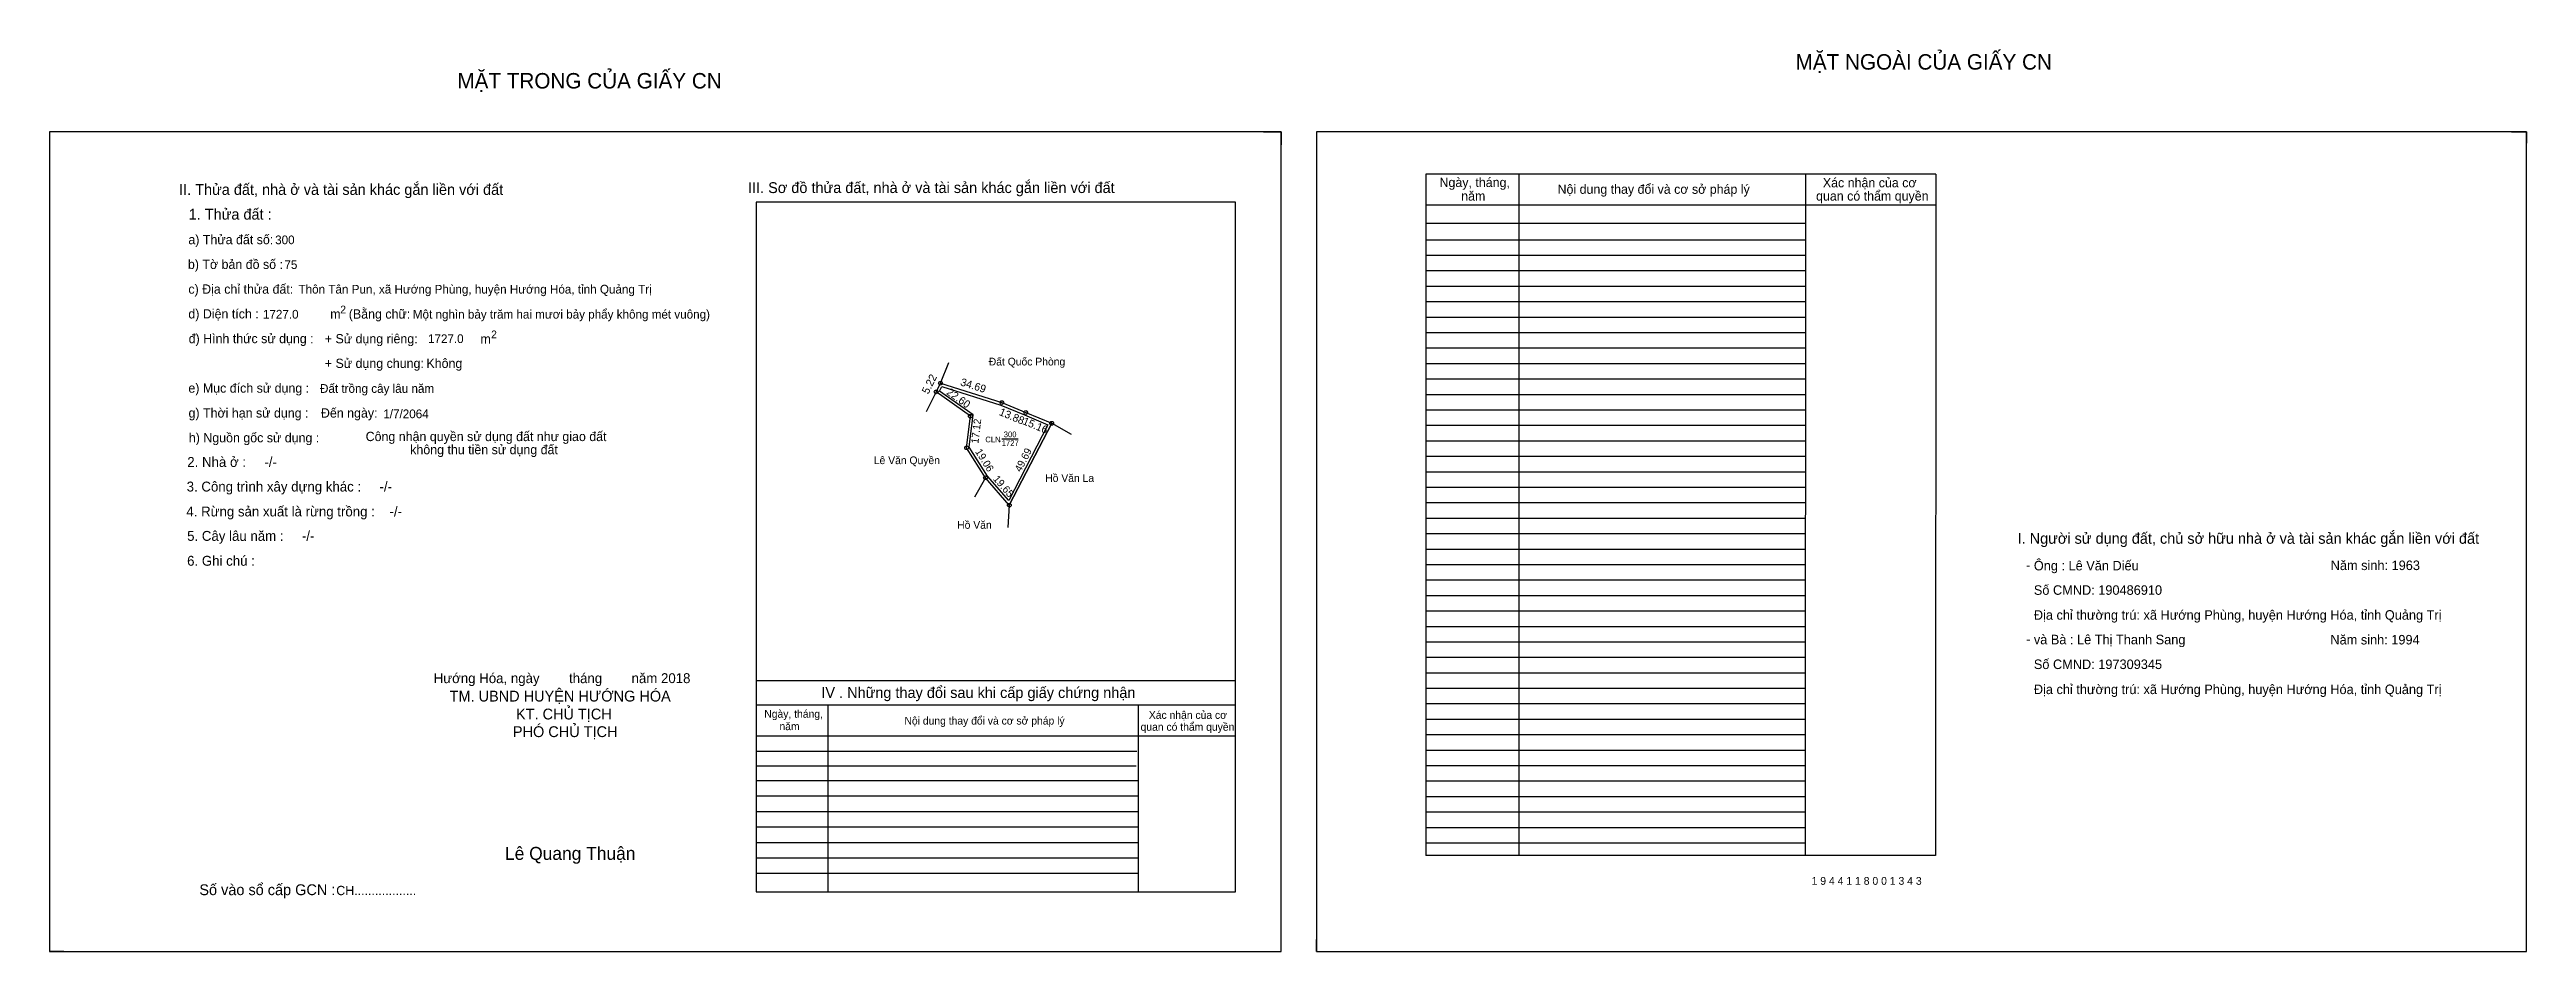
# Model space of a CAD drawing. Extents: x 534866 to 538372, y 1846411 to 1846995.
# Drawn here: x 536771 to 538372, y 1846411 to 1846995 of the extents above.
import ezdxf

# ---------------------------------------------------------------- set-up
doc = ezdxf.new("R2010")
doc.units = 0
for name, color, linetype in [('Default', 7, 'Continuous'), ('Level 10', 7, 'Continuous'), ('Level 11', 7, 'Continuous'), ('Level 13', 7, 'Continuous'), ('Level 27', 7, 'Continuous'), ('Level 3', 7, 'Continuous'), ('Level 49', 7, 'Continuous'), ('Level 55', 7, 'Continuous'), ('Level 6', 7, 'Continuous'), ('Level 60', 7, 'Continuous'), ('Level 7', 7, 'Continuous'), ('Level 8', 7, 'Continuous'), ('Level 9', 7, 'Continuous')]:
    doc.layers.add(name, color=color, linetype=linetype)

msp = doc.modelspace()

# ---------------------------------------------------------------- linework, layer by layer
at = {"layer": 'Level 10'}
for p, q in [((537555.9, 1846941.5), (537567.3, 1846941.5)), ((537567.3, 1846941.5), (537567.3, 1846933.1)), ((538362.7, 1846941.5), (538372.3, 1846941.5)), ((538372.3, 1846941.5), (538372.3, 1846934.1)), ((537347.1, 1846778.9), (537344.3, 1846773.3)), ((537391.6, 1846700), (537419, 1846753)), ((536771.1, 1846419.3), (536771.1, 1846411.5)), ((536780.3, 1846411.5), (536771.1, 1846411.5)), ((537590.1, 1846411.5), (537590.1, 1846419.3)), ((537590.1, 1846411.5), (537597.1, 1846411.5))]:
    msp.add_line(p, q, dxfattribs=at)
for points in [[(536771.1, 1846411.5), (537567.3, 1846411.5), (537567.3, 1846941.5), (536771.1, 1846941.5)], [(537590.1, 1846411.5), (538372.3, 1846411.5), (538372.3, 1846941.5), (537590.1, 1846941.5)], [(537344.3, 1846773.3), (537347.1, 1846778.9), (537386.8, 1846766.4), (537402.2, 1846760), (537419, 1846753), (537391.6, 1846700), (537376.2, 1846717.8), (537364, 1846737.2), (537366.4, 1846757.6)], [(537346.4, 1846773.8), (537347.9, 1846776.9), (537386.2, 1846764.8), (537401.5, 1846758.4), (537416.6, 1846752.1), (537391.3, 1846703), (537377.5, 1846718.8), (537365.7, 1846737.6), (537368.2, 1846758.4)]]:
    msp.add_lwpolyline(points, close=True, dxfattribs=at)
msp.add_lwpolyline([(537347.1, 1846778.9), (537386.8, 1846766.4), (537402.2, 1846760)], dxfattribs=at)
at = {"layer": 'Level 11'}
for centre in [(537347.1, 1846778.9), (537344.3, 1846773.3), (537344.3, 1846773.3), (537386.8, 1846766.4), (537402.2, 1846760), (537366.4, 1846757.6), (537419, 1846753), (537364, 1846737.2), (537376.2, 1846717.8), (537391.6, 1846700)]:
    msp.add_circle(centre, 1.2, dxfattribs=at)
at = {"layer": 'Level 27'}
for p, q in [((537347.1, 1846778.9), (537352.5, 1846792.3)), ((537344.3, 1846773.3), (537337.8, 1846760.4)), ((537419, 1846753), (537431.5, 1846746)), ((537376.2, 1846717.8), (537369, 1846705.3)), ((537391.6, 1846700), (537390.6, 1846685.6))]:
    msp.add_line(p, q, dxfattribs=at)
at = {"layer": 'Level 7'}
for p, q in [((537906.1, 1846871.5), (537660.9, 1846871.5)), ((537906.1, 1846861.5), (537660.9, 1846861.5)), ((537906.1, 1846851.5), (537660.9, 1846851.5)), ((537906.1, 1846841.5), (537660.9, 1846841.5)), ((537906.1, 1846831.5), (537660.9, 1846831.5)), ((537906.1, 1846821.5), (537660.9, 1846821.5)), ((537906.1, 1846811.5), (537660.9, 1846811.5)), ((537906.1, 1846801.5), (537660.9, 1846801.5)), ((537906.1, 1846791.5), (537660.9, 1846791.5)), ((537906.1, 1846781.5), (537660.9, 1846781.5)), ((537906.1, 1846771.5), (537660.9, 1846771.5)), ((537906.1, 1846761.5), (537660.9, 1846761.5)), ((537906.1, 1846751.5), (537660.9, 1846751.5)), ((537906.1, 1846741.5), (537660.9, 1846741.5)), ((537906.1, 1846731.5), (537660.9, 1846731.5)), ((537906.1, 1846721.5), (537660.9, 1846721.5)), ((537906.1, 1846711.5), (537660.9, 1846711.5)), ((537906.1, 1846701.5), (537660.9, 1846701.5)), ((537906.1, 1846691.5), (537660.9, 1846691.5)), ((537906.1, 1846681.5), (537660.9, 1846681.5)), ((537906.1, 1846671.5), (537660.9, 1846671.5)), ((537906.1, 1846661.5), (537660.9, 1846661.5)), ((537906.1, 1846651.5), (537660.9, 1846651.5)), ((537906.1, 1846641.5), (537660.9, 1846641.5)), ((537906.1, 1846631.5), (537660.9, 1846631.5)), ((537906.1, 1846621.5), (537660.9, 1846621.5)), ((537906.1, 1846611.5), (537660.9, 1846611.5)), ((537906.1, 1846601.5), (537660.9, 1846601.5)), ((537906.1, 1846591.5), (537660.9, 1846591.5)), ((537906.1, 1846581.5), (537660.9, 1846581.5)), ((537906.1, 1846571.5), (537660.9, 1846571.5)), ((537906.1, 1846561.5), (537660.9, 1846561.5)), ((537474.1, 1846540.8), (537227.9, 1846540.8)), ((537906.1, 1846551.5), (537660.9, 1846551.5)), ((537906.1, 1846541.5), (537660.9, 1846541.5)), ((537473.6, 1846531.3), (537227.9, 1846531.3)), ((537474.9, 1846521.8), (537227.9, 1846521.8)), ((537906.1, 1846531.5), (537660.9, 1846531.5)), ((537906.1, 1846521.5), (537660.9, 1846521.5)), ((537474.9, 1846511.8), (537227.9, 1846511.8)), ((537906.1, 1846511.5), (537660.9, 1846511.5)), ((537474.9, 1846501.8), (537227.9, 1846501.8)), ((537474.9, 1846491.8), (537227.9, 1846491.8)), ((537906.1, 1846501.5), (537660.9, 1846501.5)), ((537906.1, 1846491.5), (537660.9, 1846491.5)), ((537474.9, 1846481.8), (537227.9, 1846481.8)), ((537474.9, 1846471.8), (537228.7, 1846471.8)), ((537906.1, 1846481.5), (537660.9, 1846481.5)), ((537474.9, 1846461.8), (537228.7, 1846461.8))]:
    msp.add_line(p, q, dxfattribs=at)
at = {"layer": 'Level 8'}
for p, q in [((537990.5, 1846914), (537660.9, 1846914)), ((537660.9, 1846914), (537660.9, 1846473.5)), ((537720.9, 1846914), (537720.9, 1846473.5)), ((537906.3, 1846913.8), (537906.1, 1846473.5)), ((537990.5, 1846914), (537990.3, 1846473.5)), ((537537.9, 1846896.1), (537227.9, 1846896.1)), ((537227.9, 1846896.1), (537227.9, 1846450.1)), ((537537.9, 1846450.1), (537537.9, 1846896.1)), ((537990.5, 1846894), (537660.9, 1846894)), ((537906.1, 1846882.2), (537660.9, 1846882.2)), ((537537.9, 1846586.5), (537227.9, 1846586.5)), ((537537.9, 1846570.8), (537227.9, 1846570.8)), ((537274.2, 1846570.8), (537274.2, 1846450.1)), ((537474.9, 1846570.8), (537474.9, 1846450.1)), ((537537.9, 1846550.8), (537227.9, 1846550.8)), ((537990.3, 1846473.5), (537660.9, 1846473.5)), ((537227.9, 1846450.1), (537537.9, 1846450.1))]:
    msp.add_line(p, q, dxfattribs=at)
at = {"layer": 'Level 9'}
msp.add_line((537386.7, 1846743), (537397.4, 1846743), dxfattribs=at)

# ---------------------------------------------------------------- texts
at = {"layer": 'Default'}
for s, p in [('e) Mục đích sử dụng :', (536860.9, 1846772.8)), ('g) Thời hạn sử dụng :', (536861, 1846756.7)), ('Đến ngày:', (536946.6, 1846756.7)), ('h) Nguồn gốc sử dụng :', (536861.2, 1846740.7)), ('Công nhận quyền sử dụng đất như giao đất', (536975.5, 1846741.5)), ('không thu tiền sử dụng đất', (537004.3, 1846733))]:
    msp.add_text(s, height=6, dxfattribs=at).set_placement(p)
at = {"layer": 'Level 13'}
for s, p in [('300', (537388, 1846744)), ('.', (537385, 1846741.2)), ('1727', (537386.7, 1846738.4))]:
    msp.add_text(s, height=3.69, dxfattribs=at).set_placement(p)
at = {"layer": 'Level 3'}
msp.add_text('CLN', height=3.69, dxfattribs=at).set_placement((537376.1, 1846740.7))
at = {"layer": 'Level 49'}
for s, height, rotation, p in [('5.22', 5, 63.484, (537339.2, 1846771.5)), ('34.69', 5, 342.5208, (537359.6, 1846777.6)), ('22.60', 5, 324.6362, (537350.5, 1846772.1)), ('13.88', 5, 337.3706, (537384.6, 1846758.5)), ('17.12', 4.8, 83.2902, (537371.6, 1846739.7)), ('15.16', 5, 337.3772, (537399.8, 1846752.6)), ('19.06', 4.8, 302.0978, (537369.3, 1846734.7)), ('49.69', 4.8, 62.7027, (537399, 1846721.1)), ('19.65', 4.8, 310.9144, (537380.8, 1846716.8))]:
    msp.add_text(s, height=height, rotation=rotation, dxfattribs=at).set_placement(p)
at = {"layer": 'Level 55'}
for s, height, p in [('1', 0.96, (537346.8, 1846778.9)), ('0', 0.264, (537347, 1846778.6)), ('0', 0.264, (537347, 1846778.6)), ('9', 0.96, (537344, 1846773.3)), ('0', 0.264, (537344.2, 1846773)), ('2', 0.96, (537386.5, 1846766.4)), ('0', 0.264, (537386.7, 1846766.1)), ('0', 0.264, (537386.7, 1846766.1)), ('3', 0.96, (537401.9, 1846760)), ('8', 0.96, (537366.1, 1846757.6)), ('0', 0.264, (537366.3, 1846757.3)), ('0', 0.264, (537402.1, 1846759.7)), ('0', 0.264, (537402.1, 1846759.7)), ('4', 0.96, (537418.6, 1846753)), ('0', 0.264, (537418.9, 1846752.7)), ('0', 0.264, (537418.9, 1846752.7)), ('0', 0.264, (537418.9, 1846752.7)), ('0', 0.264, (537418.9, 1846752.7)), ('7', 0.96, (537363.7, 1846737.2)), ('0', 0.264, (537363.9, 1846736.9)), ('6', 0.96, (537375.8, 1846717.8)), ('0', 0.264, (537376.1, 1846717.6)), ('0', 0.264, (537376.1, 1846717.6)), ('5', 0.96, (537391.3, 1846700)), ('0', 0.264, (537391.5, 1846699.7)), ('0', 0.264, (537391.5, 1846699.7)), ('0', 0.264, (537391.5, 1846699.7))]:
    msp.add_text(s, height=height, dxfattribs=at).set_placement(p)
at = {"layer": 'Level 6'}
for s, height, p in [('300', 5.63, (536917, 1846868.8)), ('75', 5.63, (536923, 1846852.8)), ('Thôn Tân Pun, xã Hướng Phùng, huyện Hướng Hóa, tỉnh Quảng Trị', 5.64, (536932.1, 1846836.9)), ('1727.0', 5.63, (536909.1, 1846820.7)), ('Một nghìn bảy trăm hai mươi bảy phẩy không mét vuông)', 5.632, (537006, 1846820.7)), ('1727.0', 5.63, (537015.8, 1846804.9)), ('Đất trồng cây lâu năm', 5.64, (536946, 1846772.7)), ('1/7/2064', 5.64, (536986.9, 1846756.3)), ('Ông : Lê Văn Diếu', 6.16, (538053.9, 1846657.9)), ('Năm sinh: 1963', 6.16, (538245.8, 1846658.1)), ('Số CMND: 190486910', 6.16, (538053.9, 1846642.1)), ('Địa chỉ thường trú: xã Hướng Phùng, huyện Hướng Hóa, tỉnh Quảng Trị', 6.16, (538053.9, 1846626)), ('và Bà : Lê Thị Thanh Sang', 6.16, (538053.9, 1846610.1)), ('Năm sinh: 1994', 6.16, (538245.6, 1846610)), ('Số CMND: 197309345', 6.16, (538053.9, 1846594.1)), ('Địa chỉ thường trú: xã Hướng Phùng, huyện Hướng Hóa, tỉnh Quảng Trị', 6.16, (538053.9, 1846577.9)), ('1 9 4 4 1 1 8 0 0 1 3 4 3', 5.04, (537910.2, 1846454.6))]:
    msp.add_text(s, height=height, dxfattribs=at).set_placement(p)
at = {"layer": 'Level 60'}
for s, p in [('Đất Quốc Phòng', (537378.3, 1846790.4)), ('Lê Văn Quyền', (537304, 1846726.6)), ('Hồ Văn La', (537414.8, 1846715.1)), ('Hồ Văn', (537357.9, 1846684.8))]:
    msp.add_text(s, height=5, dxfattribs=at).set_placement(p)
at = {"layer": 'Level 7'}
for s, height, p in [('MẶT NGOÀI CỦA GIẤY CN', 10, (537899.9, 1846981.7)), ('MẶT TRONG CỦA GIẤY CN', 10, (537034.8, 1846969.5)), ('II. Thửa đất, nhà ở và tài sản khác gắn liền với đất', 7, (536854.9, 1846900.7)), ('III. Sơ đồ thửa đất, nhà ở và tài sản khác gắn liền với đất', 7, (537222.7, 1846901.9)), ('Ngày, tháng,', 6, (537669.7, 1846905.8)), ('Nội dung thay đổi và cơ sở pháp lý', 6, (537746, 1846901.4)), ('Xác nhận của cơ', 6, (537917.5, 1846905.6)), ('1. Thửa đất :', 7, (536861.1, 1846884.7)), ('năm', 6, (537683.7, 1846897)), (' quan có thẩm quyền', 6, (537910.9, 1846897)), ('a) Thửa đất số:', 6, (536860.9, 1846868.8)), ('b) Tờ bản đồ số :', 6, (536860.6, 1846852.8)), ('c) Địa chỉ thửa đất:', 6, (536860.9, 1846836.8)), ('d) Diện tích :', 6, (536860.9, 1846820.8)), ('m', 6, (536952.6, 1846820.7)), ('2', 5, (536959.1, 1846824.1)), ('(Bằng chữ:', 6, (536964.6, 1846820.7)), ('đ) Hình thức sử dụng :', 6, (536861.1, 1846804.8)), ('+ Sử dụng riêng:', 6, (536949.1, 1846804.7)), ('m', 6, (537049.7, 1846804.6)), ('2', 5, (537056.6, 1846808)), ('+ Sử dụng chung:', 6, (536949.1, 1846788.8)), ('Không', 6, (537014.8, 1846788.8)), ('2. Nhà ở :     -/-', 6.4, (536860.2, 1846724.8)), ('3. Công trình xây dựng khác :     -/-', 6.4, (536859.8, 1846708.9)), ('4. Rừng sản xuất là rừng trồng :    -/-', 6.4, (536859.6, 1846692.8)), ('5. Cây lâu năm :     -/-', 6.4, (536860.1, 1846677)), ('I. Người sử dụng đất, chủ sở hữu nhà ở và tài sản khác gắn liền với đất', 7, (538043.4, 1846675.1)), ('6. Ghi chú :', 6.4, (536860.1, 1846660.9)), ('-', 6.4, (538048.8, 1846658.1)), ('-', 6.4, (538048.9, 1846610.3)), ('Hướng Hóa, ngày        tháng        năm 2018', 6.4, (537019.5, 1846585)), ('TM. UBND HUYỆN HƯỚNG HÓA', 7, (537029.8, 1846573.1)), ('KT. CHỦ TỊCH', 7, (537072.7, 1846561.5)), ('Ngày, tháng,', 5, (537233.2, 1846562.6)), ('IV . Những thay đổi sau khi cấp giấy chứng nhận', 7, (537270.1, 1846575.4)), ('PHÓ CHỦ TỊCH', 7, (537070.7, 1846550.1)), ('năm', 5, (537243, 1846554.6)), ('Nội dung thay đổi và cơ sở pháp lý', 5, (537323.8, 1846558.2)), (' quan có thẩm quyền', 5, (537474.6, 1846554.2)), ('Xác nhận của cơ', 5, (537481.8, 1846561.9)), ('Lê Quang Thuận', 8.4, (537065.6, 1846470.7)), ('Số vào sổ cấp GCN :', 7, (536868, 1846447.9)), ('CH..................', 6, (536956.5, 1846447.9))]:
    msp.add_text(s, height=height, dxfattribs=at).set_placement(p)

doc.saveas('drawing.dxf')
